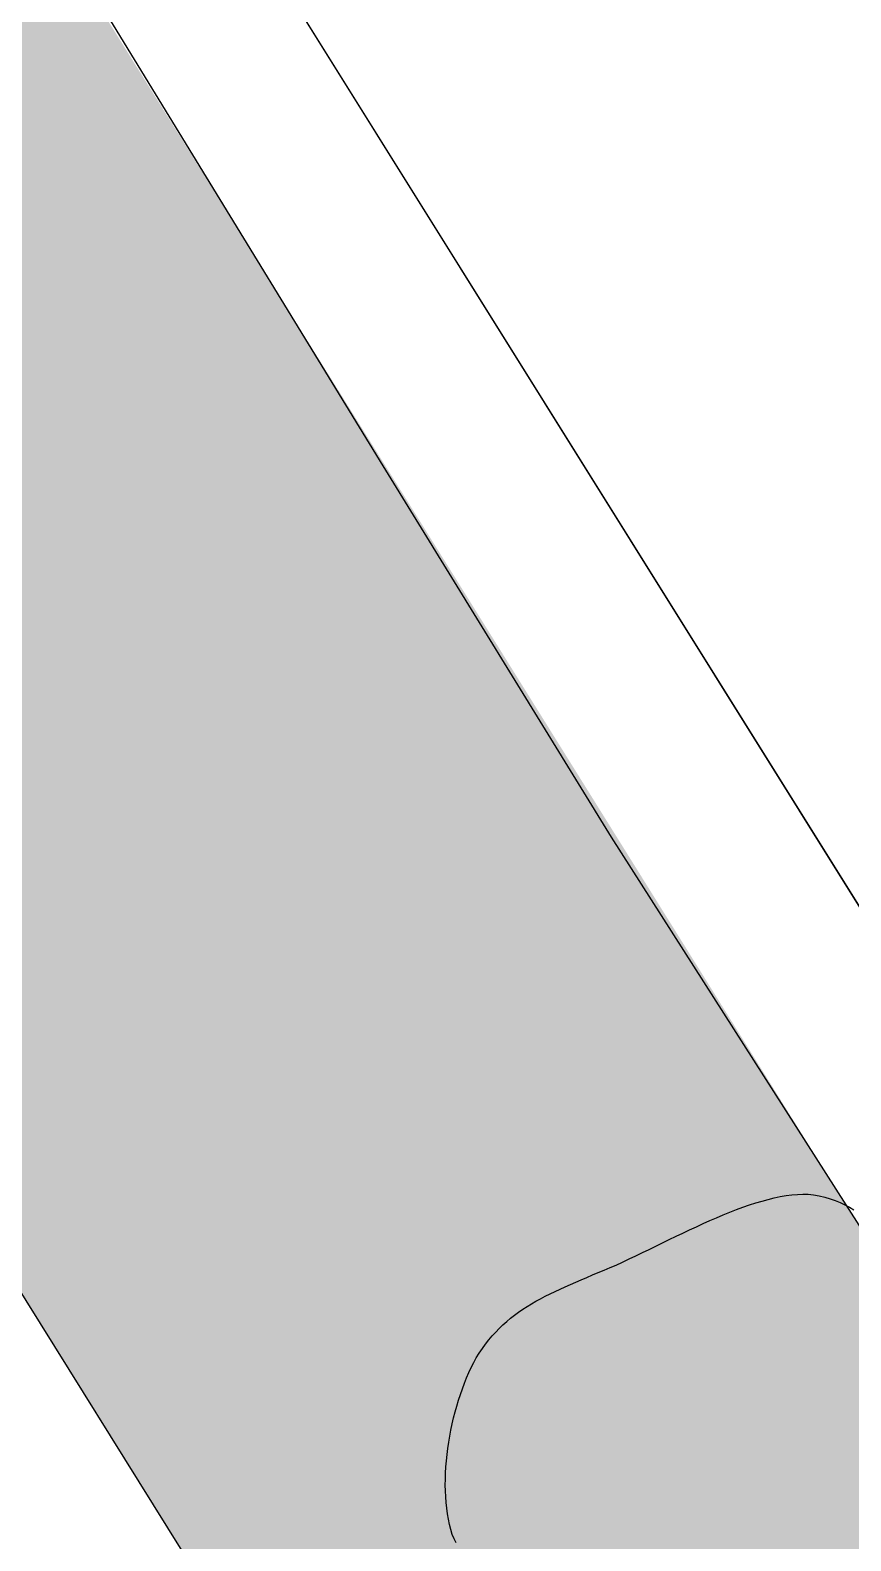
# Model space of a CAD drawing. Header units: metres. Extents: x 3 to 509016, y 4 to 6969473.
# Drawn here: x 507874.28 to 507875.22, y 6967207.764 to 6967209.496 of the extents above; entities that cross this region are included whole.
import ezdxf

# ---------------------------------------------------------------- set-up
doc = ezdxf.new("R2010")
doc.units = ezdxf.units.M
doc.layers.add('_PROP-BDY', color=6, linetype='Continuous', plot=False)
for name, color, linetype in [('EWS_BATTER TOE', 252, 'Continuous'), ('HATCH_LANDSCAPE', 1, 'Continuous'), ('KRB_BACK', 252, 'Continuous'), ('mga2020VEG_TREE', 252, 'Continuous'), ('XREF', 7, 'Continuous')]:
    doc.layers.add(name, color=color, linetype=linetype)

# ---------------------------------------------------------------- blocks, each defined once
blk = doc.blocks.new('XD_HATCH')
at = {"layer": 'HATCH_LANDSCAPE', "ltscale": 0.5}
h = blk.add_hatch(dxfattribs=at)
h.set_pattern_fill('GRASS', color=256, scale=0.05)
h.set_pattern_definition([(212.013854887, (0, 0), (-0.28538859865, -1.2375190291), [0.238125, -1.557926224]), (167.013854887, (0, 0), (-0.28538859868, -1.23751902925), [0.238125, -1.031875]), (257.013854887, (0, 0), (1.23751902925, -0.28538859868), [0.238125, -1.031875])])
edge = h.paths.add_edge_path()
edge.add_line((507834.6194, 6967286.6003), (507833.7745, 6967278.3766))
edge.add_line((507833.7745, 6967278.3766), (507834.4563, 6967266.5732))
edge.add_arc((507833.4405, 6967266.3882), 1.0325, -56.8269, 10.3208, ccw=False)
edge.add_line((507834.0055, 6967265.524), (507833.7027, 6967265.3348))
edge.add_line((507833.7027, 6967265.3348), (507831.8595, 6967265.8814))
edge.add_arc((507790.5773, 6967261.1965), 41.5471, 6.4744, 11.72996)
edge.add_arc((507652.9266, 6967269.5696), 178.3302, 0.023588, 2.717699)
edge.add_arc((507863.8943, 6967277.5885), 32.8409, 156.38178, 179.23816, ccw=False)
edge.add_line((507833.8043, 6967290.7459), (507834.868, 6967290.3037))
edge.add_line((507834.868, 6967290.3037), (507834.6194, 6967286.6003))
edge = h.paths.add_edge_path()
edge.add_line((507840.3758, 6967264.2031), (507839.0111, 6967268.6216))
edge.add_line((507839.0111, 6967268.6216), (507838.9485, 6967268.9634))
edge.add_line((507838.9485, 6967268.9634), (507838.9635, 6967269.4631))
edge.add_line((507838.9635, 6967269.4631), (507838.7986, 6967271.4707))
edge.add_line((507838.7986, 6967271.4707), (507838.5426, 6967271.9806))
edge.add_line((507838.5426, 6967271.9806), (507838.3277, 6967272.489))
edge.add_line((507838.3277, 6967272.489), (507838.1812, 6967272.9949))
edge.add_line((507838.1812, 6967272.9949), (507838.0533, 6967273.5))
edge.add_line((507838.0533, 6967273.5), (507837.435, 6967274.5364))
edge.add_line((507837.435, 6967274.5364), (507837.4424, 6967274.8298))
edge.add_line((507837.4424, 6967274.8298), (507837.523, 6967275.3334))
edge.add_line((507837.523, 6967275.3334), (507837.4511, 6967275.831))
edge.add_line((507837.4511, 6967275.831), (507837.4008, 6967276.3294))
edge.add_line((507837.4008, 6967276.3294), (507837.3858, 6967276.8292))
edge.add_line((507837.3858, 6967276.8292), (507837.3708, 6967277.329))
edge.add_line((507837.3708, 6967277.329), (507837.3559, 6967277.8288))
edge.add_line((507837.3559, 6967277.8288), (507837.2868, 6967278.3259))
edge.add_line((507837.2868, 6967278.3259), (507837.6201, 6967280.3039))
edge.add_line((507837.6201, 6967280.3039), (507837.7291, 6967281.2981))
edge.add_line((507837.7291, 6967281.2981), (507837.7573, 6967281.7976))
edge.add_line((507837.7573, 6967281.7976), (507837.7637, 6967283.3032))
edge.add_line((507837.7637, 6967283.3032), (507837.8004, 6967283.8019))
edge.add_line((507837.8004, 6967283.8019), (507837.9, 6967284.2949))
edge.add_line((507837.9, 6967284.2949), (507838.1892, 6967285.2728))
edge.add_line((507838.1892, 6967285.2728), (507838.2709, 6967285.7675))
edge.add_line((507838.2709, 6967285.7675), (507838.3266, 6967286.2645))
edge.add_line((507838.3266, 6967286.2645), (507837.056, 6967286.299))
edge.add_line((507837.056, 6967286.299), (507837.0835, 6967286.024))
edge.add_line((507837.0835, 6967286.024), (507836.2865, 6967278.3018))
edge.add_line((507836.2865, 6967278.3018), (507836.7877, 6967269.7623))
edge.add_line((507836.7877, 6967269.7623), (507836.9971, 6967265.9725))
edge.add_arc((507835.4372, 6967265.8975), 1.5617, -51.2364, 2.7548, ccw=False)
edge.add_line((507836.415, 6967264.6797), (507834.7625, 6967263.6386))
edge.add_line((507834.7625, 6967263.6386), (507834.4122, 6967261.6514))
edge.add_line((507834.4122, 6967261.6514), (507838.3369, 6967255.3696))
edge.add_arc((507838.6337, 6967255.5551), 0.35, 211.9938, 302.0004)
edge.add_line((507838.8192, 6967255.2583), (507843.102, 6967257.934))
edge.add_line((507843.102, 6967257.934), (507849.8852, 6967247.0769))
edge.add_line((507849.8852, 6967247.0769), (507845.6775, 6967244.448))
edge.add_arc((507845.8629, 6967244.1511), 0.35, 121.996, 211.996)
edge.add_line((507845.5661, 6967243.9657), (507846.3609, 6967242.6936))
edge.add_arc((507846.6577, 6967242.879), 0.35, 211.996, 301.996)
edge.add_line((507846.8432, 6967242.5822), (507851.0509, 6967245.2111))
edge.add_line((507851.0509, 6967245.2111), (507857.8321, 6967234.3573))
edge.add_line((507857.8321, 6967234.3573), (507858.9988, 6967232.4898))
edge.add_line((507858.9988, 6967232.4898), (507868.4293, 6967217.3956))
edge.add_line((507868.4293, 6967217.3956), (507869.595, 6967215.5298))
edge.add_line((507869.595, 6967215.5298), (507879.0265, 6967200.4339))
edge.add_line((507879.0265, 6967200.4339), (507880.1922, 6967198.5681))
edge.add_line((507880.1922, 6967198.5681), (507889.6237, 6967183.4722))
edge.add_line((507889.6237, 6967183.4722), (507890.8655, 6967181.6516))
edge.add_line((507890.8655, 6967181.6516), (507890.7894, 6967181.6064))
edge.add_line((507890.7894, 6967181.6064), (507900.2209, 6967166.5105))
edge.add_line((507900.2209, 6967166.5105), (507895.9381, 6967163.8347))
edge.add_arc((507896.1235, 6967163.5378), 0.35, 121.994, 211.996)
edge.add_line((507895.8267, 6967163.3524), (507896.6215, 6967162.0802))
edge.add_arc((507896.9183, 6967162.2657), 0.35, 211.9984, 301.996)
edge.add_line((507897.1038, 6967161.9689), (507901.3866, 6967164.6447))
edge.add_line((507901.3866, 6967164.6447), (507910.8181, 6967149.5487))
edge.add_line((507910.8181, 6967149.5487), (507906.5469, 6967146.8811))
edge.add_arc((507906.7649, 6967146.6028), 0.3535, 128.0734, 218.4885)
edge.add_line((507906.4882, 6967146.3828), (507907.8077, 6967145.0972))
edge.add_line((507907.8077, 6967145.0972), (507909.4019, 6967144.1738))
edge.add_line((507909.4019, 6967144.1738), (507911.1824, 6967145.0318))
edge.add_line((507911.1824, 6967145.0318), (507911.5938, 6967146.4662))
edge.add_line((507911.5938, 6967146.4662), (507913.3116, 6967147.5395))
edge.add_line((507913.3116, 6967147.5395), (507911.7607, 6967150.3145))
edge.add_line((507911.7607, 6967150.3145), (507911.3517, 6967151.1377))
edge.add_line((507911.3517, 6967151.1377), (507910.3123, 6967152.8466))
edge.add_line((507910.3123, 6967152.8466), (507910.0252, 6967153.2568))
edge.add_line((507910.0252, 6967153.2568), (507908.2386, 6967155.6779))
edge.add_line((507908.2386, 6967155.6779), (507906.8185, 6967157.7385))
edge.add_line((507906.8185, 6967157.7385), (507905.1467, 6967160.2314))
edge.add_line((507905.1467, 6967160.2314), (507902.6614, 6967164.5743))
edge.add_line((507902.6614, 6967164.5743), (507901.6885, 6967166.3247))
edge.add_line((507901.6885, 6967166.3247), (507890.3492, 6967184.5912))
edge.add_line((507890.3492, 6967184.5912), (507887.9238, 6967188.3817))
edge.add_line((507887.9238, 6967188.3817), (507882.2644, 6967197.2262))
edge.add_line((507882.2644, 6967197.2262), (507881.0853, 6967198.9492))
edge.add_line((507881.0853, 6967198.9492), (507875.2149, 6967208.1494))
edge.add_line((507875.2149, 6967208.1494), (507870.7184, 6967215.3627))
edge.add_line((507870.7184, 6967215.3627), (507864.5811, 6967226.2674))
edge.add_line((507864.5811, 6967226.2674), (507858.7045, 6967235.0792))
edge.add_line((507858.7045, 6967235.0792), (507856.2419, 6967238.7442))
edge.add_line((507856.2419, 6967238.7442), (507855.1022, 6967240.3904))
edge.add_line((507855.1022, 6967240.3904), (507854.8173, 6967240.8019))
edge.add_line((507854.8173, 6967240.8019), (507854.0618, 6967242.0986))
edge.add_line((507854.0618, 6967242.0986), (507852.576, 6967244.7077))
edge.add_line((507852.576, 6967244.7077), (507851.066, 6967247.3016))
edge.add_line((507851.066, 6967247.3016), (507849.5393, 6967249.8852))
edge.add_line((507849.5393, 6967249.8852), (507848.9949, 6967250.7242))
edge.add_line((507848.9949, 6967250.7242), (507848.7226, 6967251.1437))
edge.add_line((507848.7226, 6967251.1437), (507848.4401, 6967251.5567))
edge.add_line((507848.4401, 6967251.5567), (507847.8618, 6967252.3745))
edge.add_line((507847.8618, 6967252.3745), (507847.3356, 6967253.2249))
edge.add_line((507847.3356, 6967253.2249), (507845.7975, 6967255.8013))
edge.add_line((507845.7975, 6967255.8013), (507844.2186, 6967258.446))
edge.add_line((507844.2186, 6967258.446), (507842.8502, 6967261.0217))
edge.add_line((507842.8502, 6967261.0217), (507842.6112, 6967261.4614))
edge.add_line((507842.6112, 6967261.4614), (507842.0412, 6967262.2858))
edge.add_line((507842.0412, 6967262.2858), (507840.3758, 6967264.2031))
blk = doc.blocks.new('25027_BNP_Skygate Play-Sheet - 000101 - SITE PLAN')
at = {"layer": '_PROP-BDY'}
blk.add_line((-2401700.5, 3945943.9), (-2257300.5, 3945943.9), dxfattribs=at)
blk = doc.blocks.new('XE_ARCH')
at = {"xscale": 0.001, "yscale": 0.001, "zscale": 0.001, "rotation": 121.996}
blk.add_blockref('25027_BNP_Skygate Play-Sheet - 000101 - SITE PLAN', (509988.1258, 6971273.7702), dxfattribs=at)
blk = doc.blocks.new('XE_LOT BOUNDARY')
at = {"layer": '_PROP-BDY'}
blk.add_line((507914.1948, 6967146.1257), (507837.683, 6967268.5892), dxfattribs=at)
blk = doc.blocks.new('BAC V TREE')
for p, q in [((-11.425, 9.134), (-11.3794, 9.1465)), ((-11.3794, 9.1465), (-11.3345, 9.1573)), ((-11.3345, 9.1573), (-11.2904, 9.1665)), ((-11.2904, 9.1665), (-11.2471, 9.1739)), ((-11.2471, 9.1739), (-11.2048, 9.1794)), ((-11.2048, 9.1794), (-11.1634, 9.183)), ((-11.1634, 9.183), (-11.123, 9.1844)), ((-11.123, 9.1844), (-11.0837, 9.1837)), ((-11.0837, 9.1837), (-11.0455, 9.1807)), ((-11.0455, 9.1807), (-11.0032, 9.1726)), ((-11.0032, 9.1726), (-10.9625, 9.1625)), ((-10.9625, 9.1625), (-10.9232, 9.1507)), ((-10.9232, 9.1507), (-10.8855, 9.1371)), ((-10.8855, 9.1371), (-10.8491, 9.122)), ((-11.7602, 9.011), (-11.711, 9.0317)), ((-11.711, 9.0317), (-11.6622, 9.0516)), ((-11.6622, 9.0516), (-11.6137, 9.0704)), ((-11.6137, 9.0704), (-11.5657, 9.0882)), ((-11.5657, 9.0882), (-11.5182, 9.1048)), ((-11.5182, 9.1048), (-11.4713, 9.1201)), ((-11.4713, 9.1201), (-11.425, 9.134)), ((-10.8491, 9.122), (-10.814, 9.1055)), ((-10.814, 9.1055), (-10.7801, 9.0876)), ((-10.7801, 9.0876), (-10.7475, 9.0684)), ((-12.0093, 8.8976), (-11.9593, 8.9213)), ((-11.9593, 8.9213), (-11.9093, 8.9445)), ((-11.9093, 8.9445), (-11.8594, 8.9673)), ((-11.8594, 8.9673), (-11.8097, 8.9895)), ((-11.8097, 8.9895), (-11.7602, 9.011)), ((-12.209, 8.8011), (-12.1593, 8.8253)), ((-12.1593, 8.8253), (-12.1094, 8.8495)), ((-12.1094, 8.8495), (-12.0594, 8.8737)), ((-12.0594, 8.8737), (-12.0093, 8.8976)), ((-12.4533, 8.6839), (-12.4052, 8.7065)), ((-12.4052, 8.7065), (-12.3567, 8.7296)), ((-12.3567, 8.7296), (-12.3078, 8.7532)), ((-12.3078, 8.7532), (-12.2585, 8.7771)), ((-12.2585, 8.7771), (-12.209, 8.8011)), ((-12.718, 8.571), (-12.6762, 8.5885)), ((-12.6762, 8.5885), (-12.6336, 8.6062)), ((-12.6336, 8.6062), (-12.5901, 8.6243)), ((-12.5901, 8.6243), (-12.5459, 8.6429)), ((-12.5459, 8.6429), (-12.5008, 8.6619)), ((-12.5008, 8.6619), (-12.4533, 8.6839)), ((-12.9521, 8.4675), (-12.915, 8.4849)), ((-12.915, 8.4849), (-12.8772, 8.5022)), ((-12.8772, 8.5022), (-12.8386, 8.5193)), ((-12.8386, 8.5193), (-12.7992, 8.5365)), ((-12.7992, 8.5365), (-12.759, 8.5536)), ((-12.759, 8.5536), (-12.718, 8.571)), ((-13.1579, 8.3559), (-13.1255, 8.3757)), ((-13.1255, 8.3757), (-13.0924, 8.395)), ((-13.0924, 8.395), (-13.0585, 8.4137)), ((-13.0585, 8.4137), (-13.0238, 8.432)), ((-13.0238, 8.432), (-12.9883, 8.4499)), ((-12.9883, 8.4499), (-12.9521, 8.4675)), ((-13.3363, 8.2207), (-13.3084, 8.2455)), ((-13.3084, 8.2455), (-13.2798, 8.2693)), ((-13.2798, 8.2693), (-13.2505, 8.2922)), ((-13.2505, 8.2922), (-13.2204, 8.3142)), ((-13.2204, 8.3142), (-13.1895, 8.3354)), ((-13.1895, 8.3354), (-13.1579, 8.3559)), ((-13.4404, 8.1099), (-13.4155, 8.1395)), ((-13.4155, 8.1395), (-13.3898, 8.1677)), ((-13.3898, 8.1677), (-13.3634, 8.1948)), ((-13.3634, 8.1948), (-13.3363, 8.2207)), ((-13.5108, 8.0128), (-13.488, 8.0466)), ((-13.488, 8.0466), (-13.4646, 8.079)), ((-13.4646, 8.079), (-13.4404, 8.1099)), ((-13.5699, 7.9058), (-13.5517, 7.9422)), ((-13.5517, 7.9422), (-13.5328, 7.9773)), ((-13.5328, 7.9773), (-13.5108, 8.0128)), ((-13.6204, 7.7897), (-13.6043, 7.8294)), ((-13.6043, 7.8294), (-13.5875, 7.8682)), ((-13.5875, 7.8682), (-13.5699, 7.9058)), ((-13.6641, 7.6651), (-13.6503, 7.7074)), ((-13.6503, 7.7074), (-13.6357, 7.749)), ((-13.6357, 7.749), (-13.6204, 7.7897)), ((-13.7004, 7.5344), (-13.6892, 7.5785)), ((-13.6892, 7.5785), (-13.6771, 7.6221)), ((-13.6771, 7.6221), (-13.6641, 7.6651)), ((-13.7203, 7.4449), (-13.7108, 7.4898)), ((-13.7108, 7.4898), (-13.7004, 7.5344)), ((-13.7431, 7.309), (-13.7365, 7.3544)), ((-13.7365, 7.3544), (-13.7289, 7.3998)), ((-13.7289, 7.3998), (-13.7203, 7.4449)), ((-13.7534, 7.2182), (-13.7487, 7.2635)), ((-13.7487, 7.2635), (-13.7431, 7.309)), ((-13.7595, 7.128), (-13.7569, 7.173)), ((-13.7569, 7.173), (-13.7534, 7.2182)), ((-13.7613, 7.0391), (-13.7609, 7.0833)), ((-13.7605, 6.9954), (-13.7613, 7.0391)), ((-13.7609, 7.0833), (-13.7595, 7.128)), ((-13.7586, 6.9522), (-13.7605, 6.9954)), ((-13.7555, 6.9097), (-13.7586, 6.9522)), ((-13.7512, 6.868), (-13.7555, 6.9097)), ((-13.7457, 6.8271), (-13.7512, 6.868)), ((-13.739, 6.7871), (-13.7457, 6.8271)), ((-13.731, 6.7481), (-13.739, 6.7871)), ((-13.7218, 6.7102), (-13.731, 6.7481)), ((-13.7112, 6.6735), (-13.7218, 6.7102)), ((-13.6965, 6.6425), (-13.7112, 6.6735)), ((-13.6809, 6.6129), (-13.6965, 6.6425))]:
    blk.add_line(p, q)
blk = doc.blocks.new('XE_SURVEY')
at = {"layer": 'mga2020VEG_TREE', "xscale": 0.1554417355589352, "yscale": 0.1554417355589352, "zscale": 0.1554417355589352, "rotation": 0.001583333339407246}
blk.add_blockref('BAC V TREE', (507876.8946, 6967206.7339, 5.152), dxfattribs=at)
blk = doc.blocks.new('XD_DESIGN_1')
at = {"layer": 'EWS_BATTER TOE'}
blk.add_polyline3d([(507870.4788, 6967215.8025, 5.0891), (507870.7184, 6967215.3627, 5.0971), (507870.9832, 6967214.9385, 5.1047), (507871.2708, 6967214.5287, 5.112), (507871.5418, 6967214.1084, 5.1144), (507871.8056, 6967213.6837, 5.1146), (507872.0693, 6967213.2589, 5.1148), (507872.333, 6967212.8341, 5.115), (507872.5956, 6967212.4086, 5.1149), (507872.8566, 6967211.9821, 5.1143), (507873.1177, 6967211.5556, 5.1138), (507873.3787, 6967211.1291, 5.1132), (507873.6397, 6967210.7026, 5.1126), (507873.9007, 6967210.2761, 5.112), (507874.1617, 6967209.8496, 5.1114), (507874.4227, 6967209.4231, 5.1108), (507874.6837, 6967208.9967, 5.1103), (507874.9458, 6967208.5708, 5.1097), (507875.2149, 6967208.1494, 5.109), (507875.4841, 6967207.728, 5.1083), (507875.7533, 6967207.3066, 5.1076), (507876.0224, 6967206.8852, 5.1069), (507876.2916, 6967206.4638, 5.1063), (507876.5608, 6967206.0424, 5.1056)], dxfattribs=at)
at = {"layer": 'KRB_BACK'}
blk.add_lwpolyline([(507880.1922, 6967198.5681), (507875.9094, 6967195.8923, -0.414214), (507875.4271, 6967196.0037), (507874.6323, 6967197.2758, -0.414214), (507874.7437, 6967197.7581), (507879.0265, 6967200.4339), (507869.595, 6967215.5298), (507865.3122, 6967212.854, -0.414214), (507864.8299, 6967212.9654), (507864.0351, 6967214.2375, -0.414234), (507864.1465, 6967214.7198), (507868.4293, 6967217.3956), (507858.9978, 6967232.4915), (507854.7149, 6967229.8157, -0.414181), (507854.2327, 6967229.927), (507853.4379, 6967231.1992, -0.414235), (507853.5493, 6967231.6815), (507857.8321, 6967234.3573)], format="xyb", dxfattribs=at)
blk = doc.blocks.new('XD_DESIGN_2')
at = {"layer": 'EWS_BATTER TOE'}
blk.add_polyline3d([(507870.4788, 6967215.8025, 5.0891), (507870.7184, 6967215.3627, 5.0971), (507870.9832, 6967214.9385, 5.1047), (507871.2708, 6967214.5287, 5.112), (507871.5418, 6967214.1084, 5.1144), (507871.8056, 6967213.6837, 5.1146), (507872.0693, 6967213.2589, 5.1148), (507872.333, 6967212.8341, 5.115), (507872.5956, 6967212.4086, 5.1149), (507872.8566, 6967211.9821, 5.1143), (507873.1177, 6967211.5556, 5.1138), (507873.3787, 6967211.1291, 5.1132), (507873.6397, 6967210.7026, 5.1126), (507873.9007, 6967210.2761, 5.112), (507874.1617, 6967209.8496, 5.1114), (507874.4227, 6967209.4231, 5.1108), (507874.6837, 6967208.9967, 5.1103), (507874.9458, 6967208.5708, 5.1097), (507875.2149, 6967208.1494, 5.109), (507875.4841, 6967207.728, 5.1083), (507875.7533, 6967207.3066, 5.1076), (507876.0224, 6967206.8852, 5.1069), (507876.2916, 6967206.4638, 5.1063), (507876.5608, 6967206.0424, 5.1056)], dxfattribs=at)
at = {"layer": 'KRB_BACK'}
blk.add_lwpolyline([(507880.1922, 6967198.5681), (507875.9094, 6967195.8923, -0.414214), (507875.4271, 6967196.0037), (507874.6323, 6967197.2758, -0.414214), (507874.7437, 6967197.7581), (507879.0265, 6967200.4339), (507869.595, 6967215.5298), (507865.3122, 6967212.854, -0.414214), (507864.8299, 6967212.9654), (507864.0351, 6967214.2375, -0.414234), (507864.1465, 6967214.7198), (507868.4293, 6967217.3956), (507858.9978, 6967232.4915), (507854.7149, 6967229.8157, -0.414181), (507854.2327, 6967229.927), (507853.4379, 6967231.1992, -0.414235), (507853.5493, 6967231.6815), (507857.8321, 6967234.3573)], format="xyb", dxfattribs=at)

msp = doc.modelspace()

# ---------------------------------------------------------------- block references
for name in ['XD_HATCH', 'XE_ARCH', 'XE_SURVEY']:
    msp.add_blockref(name, (0, 0))
at = {"layer": 'XREF'}
for name in ['XD_HATCH', 'XE_ARCH', 'XE_SURVEY', 'XE_LOT BOUNDARY']:
    msp.add_blockref(name, (0, 0), dxfattribs=at)

# ---------------------------------------------------------------- next in the draw order: block references
msp.add_blockref('XD_DESIGN_1', (0, 0))

# ---------------------------------------------------------------- next in the draw order: block references
msp.add_blockref('XD_DESIGN_2', (0, 0), dxfattribs=at)

doc.saveas('drawing.dxf')
